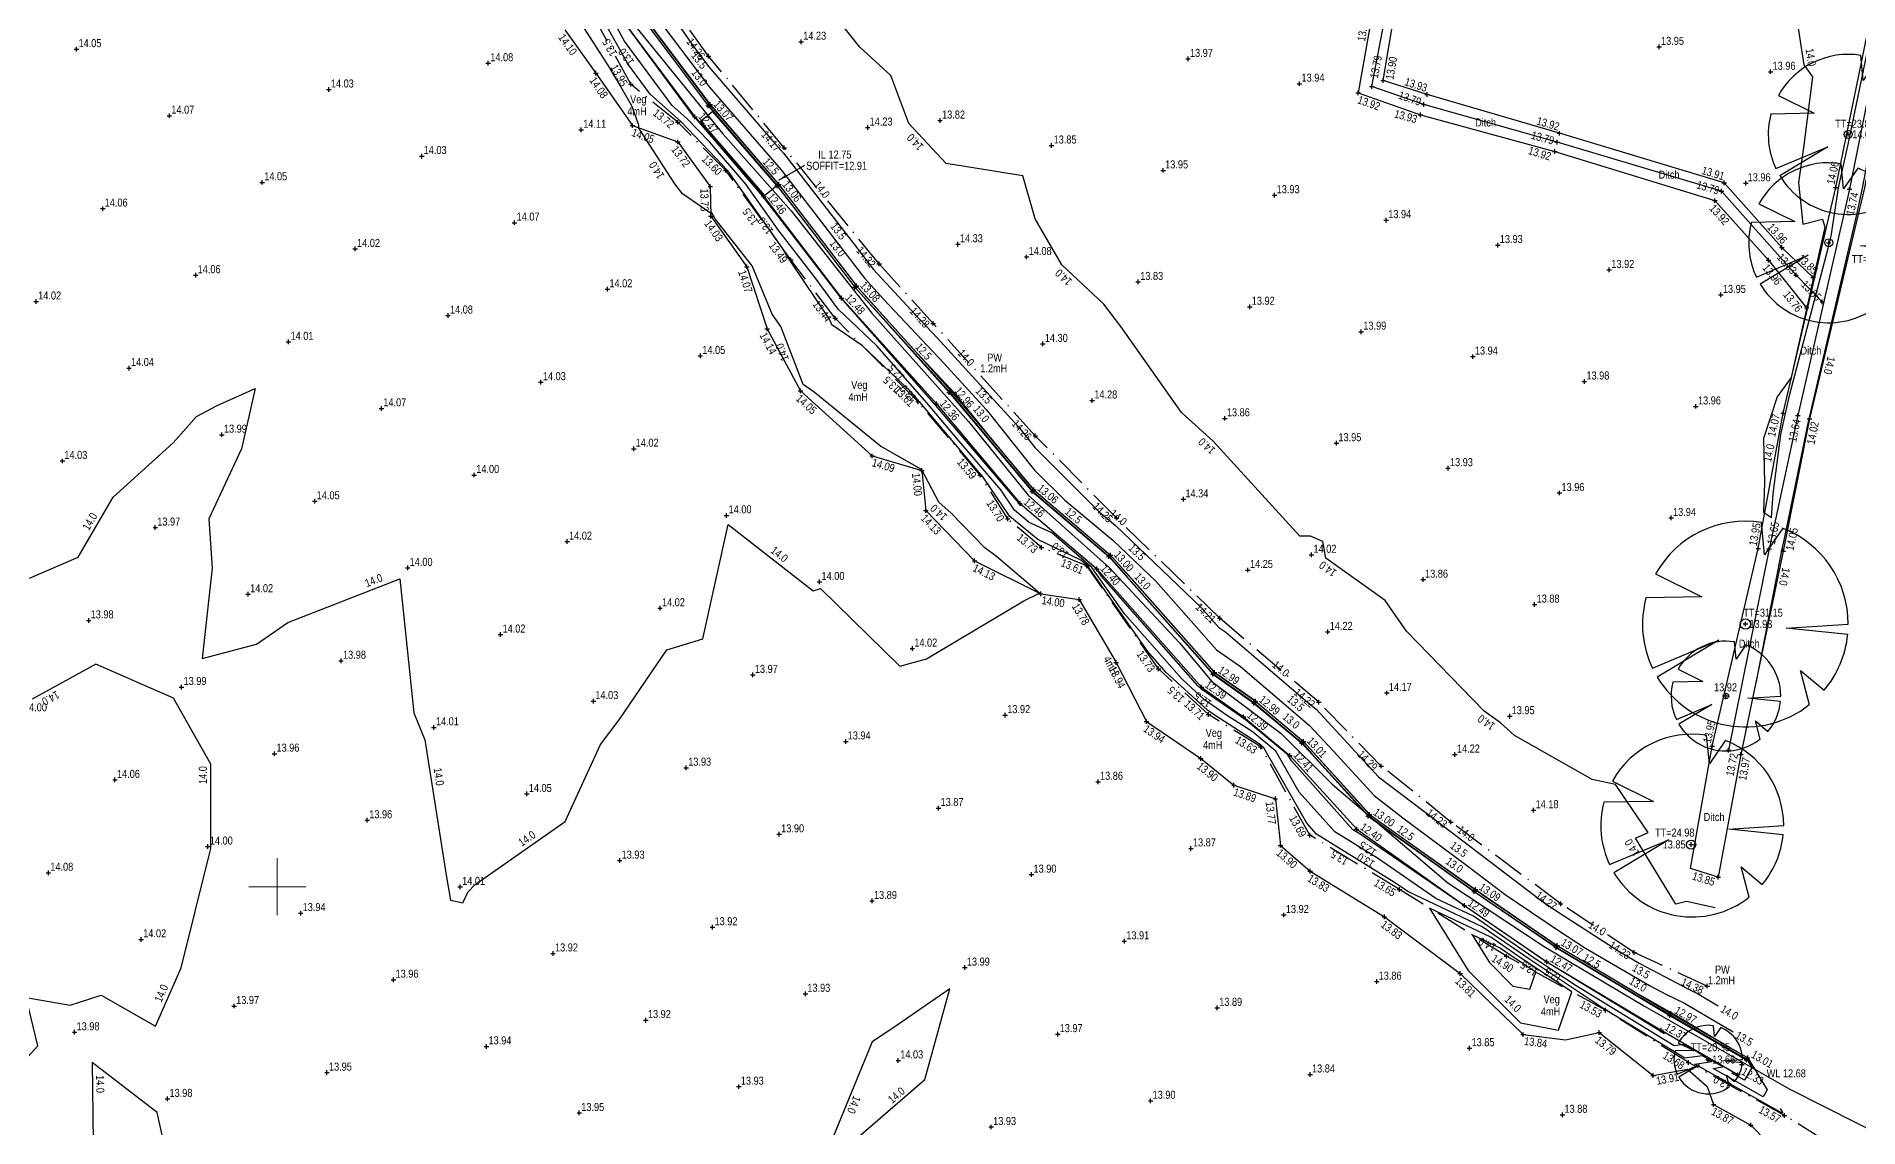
# Model space of a CAD drawing. Extents: x 452260 to 454003, y 451265 to 453203.
# Drawn here: x 453178.9 to 453338.4, y 452378.9 to 452474.4 of the extents above; entities that cross this region are included whole.
import ezdxf
from ezdxf.enums import TextEntityAlignment as Align

# ---------------------------------------------------------------- set-up
doc = ezdxf.new("R2010")
doc.units = 0
doc.header["$LTSCALE"] = 0.7
doc.header["$MEASUREMENT"] = 0
doc.header["$PDMODE"] = 2
doc.header["$PDSIZE"] = 0.2
doc.linetypes.add('Dash-Dot', pattern=[6, 4, -1, 0, -1])
doc.linetypes.add('DASHED', pattern=[5442.857143, 3628.571429, -1814.285714])
for name, color, linetype, lineweight in [('FFS_Tree Top Levels', 94, 'Continuous', 25), ('FPS_Bottom of Bank', 7, 'DASHED', 25), ('FPS_Contours-Minor', 184, 'Continuous', 25), ('FPS_Fence', 42, 'Dash-Dot', 25), ('FPS_Grid', 7, 'Continuous', 13), ('FPS_Invert Level', 7, 'Continuous', 25), ('FPS_Levels', 7, 'Continuous', 25), ('FPS_Spot Levels', 7, 'Continuous', 25), ('FPS_Text', 7, 'Continuous', 25), ('FPS_Top of Bank', 7, 'DASHED', 25), ('FPS_Tree Canopy', 3, 'Continuous', 25), ('FPS_Tree Trunk', 32, 'Continuous', 25), ('FPS_Trees', 77, 'Continuous', 25), ('FPS_Vegetation', 3, 'Continuous', 25), ('FPS_Water Levels', 7, 'Continuous', 25)]:
    doc.layers.add(name, color=color, linetype=linetype, lineweight=lineweight)
doc.styles.add('Default', font='ARIALN.TTF')
doc.styles.get("Standard").update_dxf_attribs({"font": 'ARIALN.TTF'})
doc.dimstyles.get("Standard").update_dxf_attribs({"dimtxt": 0.18, "dimasz": 0.18, "dimexe": 0.18, "dimexo": 0.0625, "dimgap": 0.09, "dimtad": 0, "dimtih": 1, "dimtoh": 1, "dimdec": 4, "dimzin": 0, "dimdsep": 46, "dimtxsty": 'Standard', "dimcen": 0.09, "dimadec": 0, "dimazin": 0, "dimtfac": 1, "dimtdec": 4, "dimtofl": 0, "dimtmove": 0, "dimatfit": 3, "dimfxl": 1, "dimtolj": 1, "dimtzin": 0, "dimarcsym": 0})

# ---------------------------------------------------------------- blocks, each defined once
blk = doc.blocks.new('Tree1R')
at = {"layer": 'FPS_Trees', "color": 77, "linetype": 'Continuous', "lineweight": 25}
for points in [[(0.363, 0.931, 0), (0.187, 0.673, 0), (0.157, 0.987, 0)], [(-0.873, 0.486, 0), (-0.424, 0.264, 0), (-0.967, 0.254, 0)], [(-0.904, -0.429, 0), (-0.257, -0.156, 0), (-0.857, -0.517, 0)], [(0.995, -0.101, 0), (0.398, -0.041, 0), (1, -0.001, 0)], [(0.622, -0.785, 0), (0.536, -0.452, 0), (0.765, -0.645, 0)]]:
    blk.add_polyline3d(points, dxfattribs=at)
at = {"layer": 'FPS_Trees', "color": 42, "linetype": 'Continuous', "lineweight": 25}
blk.add_circle((0, -0.001), 0.05, dxfattribs=at)
at = {"layer": 'FPS_Trees', "color": 77, "linetype": 'Continuous', "lineweight": 25}
for start, end in [(80.968, 150.872), (0, 68.758), (165.198, 205.304), (319.896, 354.273), (211.031, 308.435)]:
    blk.add_arc((0, -0.001), 1, start, end, dxfattribs=at)

msp = doc.modelspace()

# ---------------------------------------------------------------- linework, layer by layer
at = {"layer": 'FPS_Bottom of Bank'}
for points in [[(453335.19, 452451.17, 13.65), (453332.89, 452453.52, 13.83), (453326.37, 452460.86, 13.79), (453312, 452465.15, 13.79), (453300.33, 452468.43, 13.79), (453295.77, 452470.01, 13.79), (453296.94, 452476.1, 13.8), (453288.38, 452485.89, 13.8), (453281.02, 452494.47, 13.79), (453276.58, 452499.91, 13.77), (453277.49, 452504.35, 13.77), (453276.85, 452505.6, 13.81), (453263.61, 452511.69, 13.79), (453251.17, 452517.92, 13.84), (453239.44, 452523.74, 13.79), (453224.39, 452530.91, 13.71), (453212.82, 452537.5, 13.81)], [(453187.77, 452530.79, 13.16), (453192.55, 452528.79, 13.16), (453198.64, 452522.39, 13.11), (453205.42, 452516.16, 13.16), (453207.83, 452513.09, 13.17), (453213.33, 452504.09, 13.13), (453219.69, 452495.37, 13.04), (453225.79, 452485.99, 13.05), (453231.5, 452476.92, 13.1), (453237.87, 452468.44, 13.07), (453243.89, 452461.45, 13.06), (453250.69, 452452.58, 13.08), (453258.95, 452443.38, 12.96), (453266.2, 452434.73, 13.06), (453272.91, 452429.02, 13), (453282, 452418.74, 12.99), (453285.58, 452416.23, 12.99), (453289.79, 452412.71, 13.01), (453295.58, 452406.31, 13), (453304.84, 452399.76, 13.09), (453312, 452394.86, 13.07), (453321.95, 452388.91, 12.97), (453328.66, 452385.03, 13.01)], [(453341.46, 452480.46, 13.77), (453337.57, 452461.02, 13.74), (453333.05, 452441.22, 13.64), (453330.53, 452429.55, 13.65), (453326.99, 452411.94, 13.72)], [(453295.73, 452476.05, 13.91), (453294.58, 452469.45, 13.92), (453300.04, 452467.53, 13.93), (453311.79, 452464.33, 13.92), (453325.78, 452460.03, 13.92), (453330.48, 452454.81, 13.96), (453333.82, 452450.65, 13.87)], [(453334.4, 452453.29, 13.85), (453331.64, 452455.92, 13.96), (453326.61, 452461.58, 13.91), (453312.18, 452465.92, 13.92), (453300.61, 452469.31, 13.93), (453296.77, 452470.55, 13.9), (453297.73, 452476.26, 13.92)]]:
    msp.add_polyline3d(points, dxfattribs=at)
for p in [(453295.77, 452470.01, 13.79), (453296.77, 452470.55, 13.9), (453237.87, 452468.44, 13.07), (453294.58, 452469.45, 13.92), (453300.33, 452468.43, 13.79), (453300.61, 452469.31, 13.93), (453300.04, 452467.53, 13.93), (453312, 452465.15, 13.79), (453312.18, 452465.92, 13.92), (453311.79, 452464.33, 13.92), (453243.89, 452461.45, 13.06), (453326.37, 452460.86, 13.79), (453326.61, 452461.58, 13.91), (453337.57, 452461.02, 13.74), (453325.78, 452460.03, 13.92), (453331.64, 452455.92, 13.96), (453330.48, 452454.81, 13.96), (453250.69, 452452.58, 13.08), (453332.89, 452453.52, 13.83), (453334.4, 452453.29, 13.85), (453335.19, 452451.17, 13.65), (453333.82, 452450.65, 13.87), (453258.95, 452443.38, 12.96), (453333.05, 452441.22, 13.64), (453266.2, 452434.73, 13.06), (453272.91, 452429.02, 13), (453330.53, 452429.55, 13.65), (453282, 452418.74, 12.99), (453285.58, 452416.23, 12.99), (453289.79, 452412.71, 13.01), (453326.99, 452411.94, 13.72), (453295.58, 452406.31, 13), (453304.84, 452399.76, 13.09), (453312, 452394.86, 13.07), (453321.95, 452388.91, 12.97), (453328.14, 452384.44, 12.33), (453328.66, 452385.03, 13.01)]:
    msp.add_point(p, dxfattribs=at)
at = {"layer": 'FPS_Contours-Minor', "flags": 128}
for points, elevation in [([(453230.57, 452482.1), (453236.33, 452473.63), (453237.76, 452471.74), (453243.37, 452465.23), (453244.29, 452464.17), (453250.45, 452456.25), (453252.16, 452454.01), (453255.83, 452450.06), (453257.73, 452448.03), (453264.85, 452440.23), (453266.3, 452438.42), (453271.94, 452432.78), (453273.32, 452431.64), (453280.83, 452424.43), (453282.38, 452422.69), (453282.99, 452422.26), (453290.15, 452416.16), (453290.89, 452415.53), (453295.04, 452411.05), (453296.37, 452409.61), (453301.4, 452405.78), (453303.13, 452404.49), (453310.59, 452398.8), (453312.23, 452397.68), (453317.39, 452394.37), (453319.17, 452393.32), (453323.59, 452390.99), (453324.27, 452390.66), (453326.09, 452389.58)], 14), ([(453342.17, 452480.26), (453339.37, 452464.77), (453338.67, 452461.12), (453338.21, 452458.93), (453334.15, 452441.55), (453334.02, 452440.97), (453331.92, 452430.72), (453331.63, 452429.39), (453329.4, 452417.97)], 14), ([(453332.45, 452479.29), (453333.56, 452471.92), (453334.32, 452470.85), (453333.58, 452464.88), (453333.11, 452461.62), (453333.49, 452457.98), (453335.21, 452458.41), (453335.4, 452457.71), (453332.46, 452444.55), (453331.23, 452442.85), (453330.04, 452439.23), (453330.12, 452435.35), (453330.05, 452432.76), (453330.74, 452432.31), (453330.9, 452434.37), (453331.57, 452439.56), (453331.97, 452441.4), (453332.31, 452442.97), (453335.7, 452455.88), (453335.97, 452456.91), (453336.6, 452461.16), (453337.48, 452465.1), (453338.15, 452468.32), (453340.73, 452480.72)], 14), ([(453331.5, 452380.6), (453331.71, 452380.26), (453331.67, 452380.19), (453324.05, 452384.48), (453325.52, 452384.72), (453324.7, 452385.2), (453323.15, 452385.01), (453316.37, 452389.14), (453316.06, 452389.33), (453309.59, 452393.63), (453305.42, 452396.5), (453298.92, 452399.58), (453297.76, 452400.38), (453290.93, 452404.6), (453290.08, 452405.55), (453286.33, 452412.16), (453285.91, 452412.51), (453281.97, 452415.03), (453281.38, 452415.45), (453277.76, 452418.78), (453276.17, 452420.58), (453270.93, 452428.04), (453270.3, 452428.58), (453266.54, 452430.37), (453264.09, 452432.4), (453261.77, 452435.83), (453261.24, 452436.45), (453256.22, 452442.41), (453255.41, 452443.33), (453251.21, 452447.32), (453248.53, 452449.15), (453248.33, 452449.66), (453244.91, 452454.72), (453244.86, 452454.84), (453244.76, 452454.95), (453244.22, 452455.86), (453239.53, 452462.48), (453239, 452463.09), (453235.31, 452466.96), (453232.63, 452469.35), (453230.68, 452471.99), (453226.78, 452479.03)], 13.5), ([(453178.32, 452427.01), (453182.59, 452428.83), (453185.64, 452434.07), (453190.88, 452438.85), (453192.93, 452441.15), (453194.73, 452442.11), (453198.06, 452443.6), (453196.88, 452438.32), (453194.01, 452432.2), (453194.29, 452427.87), (453193.42, 452419.98), (453198.17, 452421.21), (453200.91, 452423.12), (453210.72, 452426.95), (453211.95, 452415.2), (453212.92, 452412.85), (453214.82, 452400.83), (453215.16, 452398.82), (453216.23, 452398.58), (453216.66, 452399.51), (453217.31, 452400.2), (453225.2, 452405.7), (453228.28, 452412.45), (453229.93, 452414.61), (453234.09, 452420.72), (453237.24, 452421.68), (453239.44, 452431.7), (453246.89, 452425.89), (453247.54, 452426.08), (453254.46, 452419.29), (453256.81, 452419.95), (453265.32, 452425), (453266.7, 452425.68), (453262.93, 452428.9), (453261.91, 452429.64), (453258.97, 452432.68), (453257.9, 452433.66), (453256.44, 452436.42), (453256.38, 452436.5), (453252.79, 452438.56), (453246.98, 452443.28), (453246.03, 452443.93), (453244.05, 452449.01), (453243.31, 452450.11), (453241.56, 452454.32), (453238.33, 452458.45), (453238.02, 452458.95), (453237.92, 452458.93), (453235.45, 452460.61), (453234.79, 452461.49), (453231.65, 452466.38), (453231.63, 452466.63), (453231.01, 452468.31), (453229.71, 452470.6), (453228.97, 452471.83), (453225.31, 452477.53)], 14), ([(453232.5, 452475.53), (453237.85, 452468.42), (453238.52, 452467.64), (453243.88, 452461.44), (453249.83, 452453.67), (453250.67, 452452.56), (453251.56, 452451.59), (453255.95, 452446.72), (453258.9, 452443.57), (453259.2, 452443.25), (453262.11, 452439.62), (453265.6, 452435.42), (453266.19, 452434.72), (453266.77, 452434.23), (453272.91, 452429.02), (453275.26, 452426.37), (453282, 452418.77), (453285.56, 452416.28), (453285.62, 452416.22), (453287.23, 452414.85), (453289.79, 452412.71), (453294.45, 452407.57), (453295.59, 452406.32), (453295.6, 452406.31), (453295.94, 452406.06), (453304.83, 452399.73), (453311.11, 452395.44), (453311.99, 452394.84), (453313, 452394.24), (453319.03, 452390.66), (453321.8, 452389.07), (453322.02, 452388.96), (453327.3, 452385.82), (453328.66, 452385.03), (453330.36, 452382.22), (453330.02, 452381.63), (453325.65, 452384.09), (453326.5, 452384.23), (453323.1, 452386.19), (453322.24, 452386.09), (453318.46, 452388.39), (453313.64, 452391.32), (453310.32, 452393.53), (453304.66, 452397.41), (453301.36, 452398.98), (453296.26, 452402.49), (453292.53, 452404.79), (453289.41, 452408.28), (453287.38, 452411.85), (453285.29, 452413.58), (453283.13, 452414.96), (453281.14, 452416.36), (453279.16, 452418.19), (453274.14, 452423.87), (453271.28, 452427.94), (453267.76, 452430.95), (453265.8, 452431.88), (453264.52, 452432.94), (453263.32, 452434.73), (453259.68, 452438.99), (453256.85, 452442.35), (453252.47, 452447.32), (453249.07, 452450.54), (453247.09, 452453.24), (453243.82, 452457.48), (453241, 452461.47), (453237.81, 452465.16), (453235.9, 452467.16), (453234.52, 452468.39), (453230.39, 452473.98), (453228.45, 452477.49)], 13), ([(453325.82, 452398.15), (453323.32, 452398.7), (453322.37, 452398.48), (453318.85, 452404.26), (453319.95, 452404.73), (453317.08, 452408.95), (453315.05, 452409.37), (453308.27, 452413.23), (453307.02, 452414.35), (453305.59, 452415.35), (453298.81, 452422.36), (453296.94, 452425.05), (453291.76, 452428.76), (453291.48, 452430.21), (453290.41, 452430.66), (453289.46, 452430.68), (453281.89, 452438.98), (453279.11, 452441.49), (453273.82, 452449.02), (453272.33, 452450.97), (453268.64, 452454.41), (453266.32, 452458.45), (453265.24, 452462.21), (453258.54, 452463.28), (453255.25, 452466.77), (453253.69, 452470.97), (453250.96, 452473.47), (453248.38, 452476.73)], 14), ([(453231.81, 452476.18), (453237.39, 452468.75), (453237.72, 452468.32), (453243.38, 452461.76), (453243.75, 452461.34), (453244.16, 452460.8), (453250.55, 452452.46), (453257.18, 452445.11), (453258.84, 452443.28), (453260.32, 452441.5), (453266.07, 452434.6), (453271.79, 452429.75), (453272.79, 452428.9), (453274.29, 452427.21), (453281.89, 452418.62), (453284.84, 452416.55), (453285.48, 452416.1), (453289.05, 452413.11), (453289.67, 452412.59), (453290.53, 452411.64), (453295.47, 452406.19), (453304.46, 452399.79), (453304.73, 452399.6), (453304.91, 452399.47), (453311.9, 452394.7), (453320.03, 452389.87), (453321.87, 452388.78), (453326.81, 452385.94), (453328.59, 452384.9), (453329.02, 452384.19), (453328.37, 452383.07), (453327.26, 452383.69), (453327.48, 452383.73), (453321.5, 452387.19), (453321.33, 452387.17), (453320.55, 452387.64), (453311.22, 452393.32), (453311.04, 452393.43), (453303.89, 452398.33), (453303.8, 452398.38), (453294.76, 452404.6), (453294.12, 452404.99), (453288.73, 452411.01), (453288.43, 452411.53), (453284.68, 452414.64), (453284.3, 452414.89), (453280.91, 452417.27), (453280.56, 452417.59), (453272.11, 452427.17), (453271.64, 452427.83), (453265.21, 452433.33), (453265.06, 452433.4), (453264.96, 452433.48), (453264.86, 452433.63), (453258.11, 452441.53), (453257.48, 452442.28), (453249.52, 452451.31), (453249.37, 452451.45), (453249.28, 452451.57), (453242.66, 452460.18), (453242.46, 452460.46), (453236.62, 452467.23), (453236.5, 452467.36), (453236.42, 452467.43), (453230.58, 452475.32)], 12.5), ([(453233.64, 452475.47), (453237.82, 452469.97), (453240.42, 452466.95), (453244.08, 452462.72), (453246.95, 452459.03), (453251.37, 452453.24), (453253.05, 452451.42), (453258.31, 452445.8), (453262.02, 452441.74), (453266.25, 452436.46), (453268.9, 452433.82), (453273.12, 452430.33), (453276.86, 452426.73), (453282.19, 452420.73), (453284.27, 452419.27), (453287.89, 452416.19), (453290.33, 452414.1), (453292.38, 452411.89), (453295.98, 452407.97), (453298.5, 452406.04), (453304.06, 452401.9), (453307.45, 452399.32), (453312.11, 452396.16), (453314.48, 452394.63), (453320.08, 452391.36), (453321.57, 452390.57), (453323.14, 452389.81), (453327.39, 452387.29)], 13.5), ([(453176.99, 452383.81), (453179.06, 452386.09), (453178.04, 452390.3), (453181.87, 452389.64), (453184.59, 452390.5), (453189.34, 452387.81), (453191.58, 452392.89), (453194.05, 452402.76), (453194.18, 452403.33), (453194.19, 452403.9), (453194.19, 452410.73), (453190.93, 452416.5), (453184.13, 452419.48), (453178.55, 452416.4)], 14)]:
    msp.add_lwpolyline(points, dxfattribs=dict(at, elevation=elevation))
for points, elevation in [([(453243.71, 452461.36), (453238.12, 452467.82), (453237.04, 452466.95), (453242.64, 452460.49)], 12.5), ([(453313.28, 452390.79), (453308.87, 452393.73), (453306.18, 452395.58), (453300.83, 452398.12), (453304.21, 452392.67), (453308.79, 452388.09), (453312.11, 452387.46)], 14), ([(453310.12, 452392.52), (453308.15, 452393.83), (453306.95, 452394.66), (453304.55, 452395.79), (453306.06, 452393.36), (453308.11, 452391.31), (453309.6, 452391.03)], 14.5), ([(453244.34, 452370.87), (453248.74, 452375.26), (453249.19, 452376.19), (453249.34, 452376.81), (453256.67, 452383.13), (453258.84, 452391.08), (453253.87, 452387.62), (453252.06, 452386.44), (453248.37, 452377.48), (453248.02, 452377.03)], 14), ([(453189.5, 452380.25), (453183.79, 452384.63), (453183.89, 452377.66), (453182.01, 452376.32), (453186.78, 452374.16), (453190.26, 452372.46), (453191.65, 452371.82), (453192.29, 452373.16), (453190.44, 452375.89)], 14)]:
    msp.add_lwpolyline(points, close=True, dxfattribs=dict(at, elevation=elevation))
at = {"layer": 'FPS_Fence'}
for points in [[(453325.12, 452391.31, 14.38), (453318.74, 452394.24, 14.23), (453312.3, 452398.51, 14.27), (453302.7, 452405.66, 14.23), (453296.6, 452410.56, 14.29), (453291.13, 452416.14, 14.22), (453282.46, 452423.49, 14.21), (453273.43, 452432.28, 14.25), (453266.33, 452439.44, 14.26), (453257.4, 452449.29, 14.28), (453252.66, 452454.5, 14.32), (453244.36, 452464.66, 14.17), (453237.74, 452472.67, 14.26), (453230.43, 452482.87, 14.13), (453223.98, 452493.65, 14.24), (453217.63, 452502.21, 14.07), (453210.92, 452512.29, 13.91), (453207.36, 452517.59, 13.9), (453200.05, 452524.43, 13.96), (453192.34, 452530.86, 13.95), (453188.57, 452532.78, 13.78)], [(453339.1, 452375.48, 13.53), (453331.89, 452379.99, 13.57), (453323.47, 452384.63, 13.68), (453316.23, 452389.19, 13.53), (453307.56, 452393.91, 14.9), (453298.2, 452399.76, 13.65), (453290.34, 452404.52, 13.69), (453286.07, 452412.24, 13.63), (453281.48, 452415.06, 13.71), (453277.11, 452419.06, 13.73), (453270.85, 452428.07, 13.61), (453266.87, 452429.68, 13.73), (453263.91, 452432.18, 13.7), (453261.51, 452436.02, 13.59), (453256.08, 452442.43, 13.61), (453248.81, 452449.74, 13.44), (453244.95, 452454.85, 13.49), (453239.24, 452462.68, 13.6), (453235.05, 452466.88, 13.72), (453230.93, 452470.21, 13.95), (453225.47, 452480.25, 13.89)]]:
    msp.add_polyline3d(points, dxfattribs=at)
for p in [(453237.74, 452472.67, 14.26), (453230.93, 452470.21, 13.95), (453235.05, 452466.88, 13.72), (453244.36, 452464.66, 14.17), (453239.24, 452462.68, 13.6), (453244.95, 452454.85, 13.49), (453252.66, 452454.5, 14.32), (453248.81, 452449.74, 13.44), (453257.4, 452449.29, 14.28), (453256.08, 452442.43, 13.61), (453266.33, 452439.44, 14.26), (453261.51, 452436.02, 13.59), (453263.91, 452432.18, 13.7), (453273.43, 452432.28, 14.25), (453266.87, 452429.68, 13.73), (453270.85, 452428.07, 13.61), (453282.46, 452423.49, 14.21), (453277.11, 452419.06, 13.73), (453291.13, 452416.14, 14.22), (453281.48, 452415.06, 13.71), (453286.07, 452412.24, 13.63), (453296.6, 452410.56, 14.29), (453290.34, 452404.52, 13.69), (453302.7, 452405.66, 14.23), (453298.2, 452399.76, 13.65), (453312.3, 452398.51, 14.27), (453307.56, 452393.91, 14.9), (453318.74, 452394.24, 14.23), (453325.12, 452391.31, 14.38), (453316.23, 452389.19, 13.53), (453323.47, 452384.63, 13.68), (453331.89, 452379.99, 13.57)]:
    msp.add_point(p, dxfattribs=at)
at = {"layer": 'FPS_Grid'}
for p, q in [((453200, 452397.5), (453200, 452402.5)), ((453197.5, 452400), (453202.5, 452400))]:
    msp.add_line(p, q, dxfattribs=at)
at = {"layer": 'FPS_Spot Levels'}
for p in [(453182.43, 452473.29, 14.05), (453245.84, 452473.93, 14.23), (453320.91, 452473.49, 13.95), (453218.46, 452472.06, 14.08), (453279.69, 452472.44, 13.97), (453289.45, 452470.26, 13.94), (453330.67, 452471.31, 13.96), (453204.51, 452469.76, 14.03), (453190.56, 452467.46, 14.07), (453257.99, 452467.04, 13.82), (453226.59, 452466.23, 14.11), (453251.66, 452466.43, 14.23), (453212.64, 452463.93, 14.03), (453267.75, 452464.86, 13.85), (453277.51, 452462.68, 13.95), (453198.68, 452461.63, 14.05), (453287.27, 452460.5, 13.93), (453328.49, 452461.55, 13.96), (453184.73, 452459.33, 14.06), (453220.76, 452458.1, 14.07), (453297.03, 452458.32, 13.94), (453206.81, 452455.81, 14.02), (453259.56, 452456.21, 14.33), (453306.79, 452456.14, 13.93), (453265.57, 452455.1, 14.08), (453265.57, 452455.1, 14.08), (453316.55, 452453.97, 13.92), (453192.86, 452453.51, 14.06), (453228.89, 452452.28, 14.02), (453275.33, 452452.92, 13.83), (453178.9, 452451.21, 14.02), (453285.09, 452450.74, 13.92), (453326.31, 452451.79, 13.95), (453214.94, 452449.98, 14.08), (453200.98, 452447.68, 14.01), (453266.99, 452447.49, 14.3), (453294.85, 452448.56, 13.99), (453237.02, 452446.45, 14.05), (453304.61, 452446.38, 13.94), (453187.03, 452445.38, 14.04), (453223.06, 452444.15, 14.03), (453314.37, 452444.21, 13.98), (453209.11, 452441.85, 14.07), (453271.31, 452442.55, 14.28), (453324.13, 452442.03, 13.96), (453195.15, 452439.55, 13.99), (453282.92, 452440.98, 13.86), (453231.19, 452438.32, 14.02), (453292.68, 452438.8, 13.95), (453181.2, 452437.25, 14.03), (453302.44, 452436.63, 13.93), (453217.23, 452436.02, 14), (453203.28, 452433.73, 14.05), (453279.29, 452433.9, 14.34), (453312.2, 452434.45, 13.96), (453239.31, 452432.49, 14), (453321.96, 452432.27, 13.94), (453189.33, 452431.43, 13.97), (453225.36, 452430.2, 14.02), (453290.5, 452429.04, 14.02), (453211.41, 452427.9, 14), (453284.93, 452427.71, 14.25), (453300.26, 452426.87, 13.86), (453197.45, 452425.6, 14.02), (453247.44, 452426.67, 14), (453233.49, 452424.37, 14.02), (453310.02, 452424.69, 13.88), (453183.5, 452423.3, 13.98), (453219.53, 452422.07, 14.02), (453291.91, 452422.3, 14.22), (453255.57, 452420.84, 14.02), (453205.58, 452419.77, 13.98), (453191.62, 452417.47, 13.99), (453241.61, 452418.54, 13.97), (453227.66, 452416.24, 14.03), (453297.08, 452416.95, 14.17), (453263.69, 452415.01, 13.92), (453307.84, 452414.93, 13.95), (453213.7, 452413.94, 14.01), (453249.74, 452412.71, 13.94), (453199.75, 452411.64, 13.96), (453303.04, 452411.56, 14.22), (453185.8, 452409.35, 14.06), (453235.78, 452410.41, 13.93), (453221.83, 452408.12, 14.05), (453271.82, 452409.18, 13.86), (453257.86, 452406.88, 13.87), (453309.93, 452406.69, 14.18), (453207.88, 452405.82, 13.96), (453243.91, 452404.59, 13.9), (453193.92, 452403.52, 14), (453279.95, 452403.35, 13.87), (453229.96, 452402.29, 13.93), (453179.97, 452401.22, 14.08), (453216, 452399.99, 14.01), (453265.99, 452401.06, 13.9), (453252.04, 452398.76, 13.89), (453202.05, 452397.69, 13.94), (453238.08, 452396.46, 13.92), (453288.07, 452397.53, 13.92), (453188.09, 452395.39, 14.02), (453274.12, 452395.23, 13.91), (453224.13, 452394.16, 13.92), (453210.17, 452391.86, 13.96), (453260.16, 452392.93, 13.99), (453296.2, 452391.7, 13.86), (453246.21, 452390.63, 13.93), (453196.22, 452389.56, 13.97), (453282.24, 452389.4, 13.89), (453182.27, 452387.27, 13.98), (453232.25, 452388.33, 13.92), (453268.29, 452387.1, 13.97), (453218.3, 452386.03, 13.94), (453304.32, 452385.87, 13.85), (453204.35, 452383.74, 13.95), (453254.34, 452384.8, 14.03), (453240.38, 452382.51, 13.93), (453290.37, 452383.57, 13.84), (453190.39, 452381.44, 13.98), (453276.42, 452381.27, 13.9), (453226.43, 452380.21, 13.95), (453262.46, 452378.98, 13.93), (453312.45, 452380.04, 13.88)]:
    msp.add_point(p, dxfattribs=at)
at = {"layer": 'FPS_Top of Bank'}
for points in [[(453342.49, 452480.17, 14.1), (453338.89, 452461.14, 14.05), (453334.07, 452440.95, 14.02), (453331.77, 452429.37, 14.05), (453328.06, 452411.57, 13.97), (453326.09, 452400.84, 13.85), (453323.66, 452401.6, 13.72), (453325.55, 452412.31, 13.95), (453329.59, 452429.58, 13.95), (453331.77, 452441.43, 14.07), (453336.38, 452461.19, 14.06), (453340.42, 452480.83, 14.1), (453343.79, 452496.07, 14.23), (453347.76, 452514.25, 14.23), (453352.05, 452533.13, 14.13), (453354.73, 452550.57, 14.15)], [(453187.69, 452530.6, 12.56), (453192.44, 452528.62, 12.56), (453198.5, 452522.24, 12.51), (453205.28, 452516.03, 12.56), (453207.67, 452512.98, 12.57), (453213.17, 452503.98, 12.53), (453219.53, 452495.26, 12.44), (453225.62, 452485.88, 12.45), (453231.34, 452476.81, 12.5), (453237.71, 452468.31, 12.47), (453243.74, 452461.33, 12.46), (453250.54, 452452.45, 12.48), (453258.8, 452443.25, 12.36), (453266.06, 452434.59, 12.46), (453272.77, 452428.88, 12.4), (453281.87, 452418.59, 12.39), (453285.46, 452416.07, 12.39), (453289.65, 452412.57, 12.41), (453295.45, 452406.16, 12.4), (453304.73, 452399.59, 12.49), (453311.89, 452394.69, 12.47), (453321.85, 452388.74, 12.37), (453328.56, 452384.86, 12.33)], [(453187.11, 452529.22, 12.56), (453191.57, 452527.35, 12.56), (453197.45, 452521.17, 12.51), (453204.17, 452515, 12.56), (453206.43, 452512.12, 12.57), (453211.92, 452503.14, 12.53), (453218.29, 452494.41, 12.44), (453224.36, 452485.08, 12.45), (453230.1, 452475.96, 12.5), (453236.54, 452467.37, 12.47), (453242.57, 452460.38, 12.46), (453249.38, 452451.49, 12.48), (453257.67, 452442.26, 12.36), (453264.99, 452433.53, 12.46), (453271.71, 452427.81, 12.4), (453280.86, 452417.47, 12.39), (453284.55, 452414.87, 12.39), (453288.61, 452411.48, 12.41), (453294.45, 452405.03, 12.4), (453303.87, 452398.36, 12.49), (453311.08, 452393.43, 12.47), (453321.09, 452387.45, 12.37), (453327.81, 452383.56, 12.33)]]:
    msp.add_polyline3d(points, dxfattribs=at)
for p in [(453237.71, 452468.31, 12.47), (453236.54, 452467.37, 12.47), (453242.57, 452460.38, 12.46), (453243.74, 452461.33, 12.46), (453336.38, 452461.19, 14.06), (453250.54, 452452.45, 12.48), (453249.38, 452451.49, 12.48), (453258.8, 452443.25, 12.36), (453257.67, 452442.26, 12.36), (453331.77, 452441.43, 14.07), (453334.07, 452440.95, 14.02), (453264.99, 452433.53, 12.46), (453266.06, 452434.59, 12.46), (453272.77, 452428.88, 12.4), (453329.59, 452429.58, 13.95), (453331.77, 452429.37, 14.05), (453271.71, 452427.81, 12.4), (453280.86, 452417.47, 12.39), (453281.87, 452418.59, 12.39), (453285.46, 452416.07, 12.39), (453284.55, 452414.87, 12.39), (453289.65, 452412.57, 12.41), (453288.61, 452411.48, 12.41), (453325.55, 452412.31, 13.95), (453328.06, 452411.57, 13.97), (453295.45, 452406.16, 12.4), (453294.45, 452405.03, 12.4), (453326.09, 452400.84, 13.85), (453303.87, 452398.36, 12.49), (453304.73, 452399.59, 12.49), (453311.08, 452393.43, 12.47), (453311.89, 452394.69, 12.47), (453321.85, 452388.74, 12.37), (453321.09, 452387.45, 12.37), (453328.56, 452384.86, 12.33), (453327.81, 452383.56, 12.33)]:
    msp.add_point(p, dxfattribs=at)
at = {"layer": 'FPS_Tree Trunk'}
for p in [(453337.46, 452465.83, 14.05), (453335.75, 452456.35, 14.04), (453328.46, 452422.99, 13.93), (453326.76, 452416.69, 13.92), (453323.71, 452403.69, 13.85), (453325.21, 452384.88, 13.66)]:
    msp.add_point(p, dxfattribs=at)
at = {"layer": 'FPS_Trees', "color": 77, "linetype": 'Continuous', "lineweight": 25}
for points in [[(453326.72, 452412.81, 13.85), (453325.31, 452410.74, 13.85), (453325.07, 452413.25, 13.85)], [(453316.83, 452409.25, 13.85), (453320.42, 452407.47, 13.85), (453316.08, 452407.39, 13.85)], [(453331.77, 452404.55, 13.85), (453327, 452405.03, 13.85), (453331.81, 452405.35, 13.85)], [(453316.58, 452401.93, 13.85), (453321.76, 452404.11, 13.85), (453316.96, 452401.22, 13.85)], [(453328.79, 452399.08, 13.85), (453328.1, 452401.74, 13.85), (453329.93, 452400.2, 13.85)]]:
    msp.add_polyline3d(points, dxfattribs=at)
at = {"layer": 'FPS_Trees', "color": 42, "linetype": 'Continuous', "lineweight": 25}
msp.add_circle((453323.71, 452403.68, 13.85), 0.4, dxfattribs=at)
at = {"layer": 'FPS_Trees', "color": 77, "linetype": 'Continuous', "lineweight": 25}
for start, end in [(80.968, 150.872), (0, 68.758), (165.198, 205.304), (319.896, 354.273), (211.031, 308.435)]:
    msp.add_arc((453323.81, 452405.35, 13.85), 8, start, end, dxfattribs=at)
at = {"layer": 'FPS_Vegetation'}
for p, q in [((453225.15, 452474.96, 14.1), (453227.88, 452471.18, 14.08)), ((453227.88, 452471.18, 14.08), (453231.08, 452466.59, 14.05)), ((453231.08, 452466.59, 14.05), (453235.04, 452465.16, 13.72)), ((453235.04, 452465.16, 13.72), (453237.89, 452461.28, 13.73)), ((453237.89, 452461.28, 13.73), (453237.93, 452458.67, 14.03)), ((453237.93, 452458.67, 14.03), (453241.09, 452454.25, 14.07)), ((453241.09, 452454.25, 14.07), (453242.86, 452448.82, 14.14)), ((453242.86, 452448.82, 14.14), (453245.78, 452443.39, 14.05)), ((453245.78, 452443.39, 14.05), (453252.05, 452437.69, 14.09)), ((453252.05, 452437.69, 14.09), (453256.39, 452436.43, 14)), ((453256.39, 452436.43, 14), (453256.75, 452432.91, 14.13)), ((453256.75, 452432.91, 14.13), (453261.02, 452428.52, 14.13)), ((453261.02, 452428.52, 14.13), (453266.8, 452425.63, 14)), ((453266.8, 452425.63, 14), (453270.16, 452425.13, 13.78)), ((453270.16, 452425.13, 13.78), (453273.41, 452419.62, 13.94)), ((453273.41, 452419.62, 13.94), (453276.06, 452414.46, 13.94)), ((453276.06, 452414.46, 13.94), (453280.81, 452411.21, 13.9)), ((453280.81, 452411.21, 13.9), (453283.71, 452408.88, 13.89)), ((453283.71, 452408.88, 13.89), (453287.33, 452407.69, 13.77)), ((453287.33, 452407.69, 13.77), (453287.79, 452403.62, 13.9)), ((453287.79, 452403.62, 13.9), (453290.38, 452401.37, 13.83)), ((453290.38, 452401.37, 13.83), (453296.87, 452397.36, 13.83)), ((453296.87, 452397.36, 13.83), (453303.5, 452392.41, 13.81)), ((453303.5, 452392.41, 13.81), (453309.01, 452387.06, 13.84)), ((453312.72, 452386.59, 13.88), (453315.66, 452387.24, 13.79)), ((453315.66, 452387.24, 13.79), (453320.4, 452383.49, 13.91)), ((453309.01, 452387.06, 13.84), (453312.72, 452386.59, 13.88)), ((453320.4, 452383.49, 13.91), (453323.39, 452384.04, 13.7)), ((453323.39, 452384.04, 13.7), (453325.12, 452382.53, 13.82)), ((453325.12, 452382.53, 13.82), (453325.68, 452380.96, 13.87)), ((453325.68, 452380.96, 13.87), (453328.93, 452379.15, 13.81)), ((453328.93, 452379.15, 13.81), (453331.9, 452376.1, 14.01))]:
    msp.add_line(p, q, dxfattribs=at)
at = {"layer": 'FPS_Vegetation', "elevation": 13.61, "flags": 128}
msp.add_lwpolyline([(453231.5, 452475.1), (453238.99, 452465.86), (453244.97, 452459.13), (453252.03, 452450.18), (453260.49, 452440.71), (453265.71, 452434.26), (453272.79, 452427.92), (453278.93, 452421.34), (453281.76, 452417.97), (453287.83, 452413.4), (453292.3, 452408.96), (453302.43, 452400.34), (453310.85, 452394.77), (453319.62, 452389.55), (453332.3, 452382.31), (453341.13, 452377.85), (453349.47, 452373.96)], dxfattribs=at)
at = {"layer": 'FPS_Vegetation'}
for p in [(453227.88, 452471.18, 14.08), (453231.08, 452466.59, 14.05), (453235.04, 452465.16, 13.72), (453237.89, 452461.28, 13.73), (453237.93, 452458.67, 14.03), (453241.09, 452454.25, 14.07), (453242.86, 452448.82, 14.14), (453245.78, 452443.39, 14.05), (453252.05, 452437.69, 14.09), (453256.39, 452436.43, 14), (453256.75, 452432.91, 14.13), (453261.02, 452428.52, 14.13), (453266.8, 452425.63, 14), (453270.16, 452425.13, 13.78), (453273.41, 452419.62, 13.94), (453276.06, 452414.46, 13.94), (453280.81, 452411.21, 13.9), (453283.71, 452408.88, 13.89), (453287.33, 452407.69, 13.77), (453287.79, 452403.62, 13.9), (453290.38, 452401.37, 13.83), (453296.87, 452397.36, 13.83), (453303.5, 452392.41, 13.81), (453309.01, 452387.06, 13.84), (453315.66, 452387.24, 13.79), (453320.4, 452383.49, 13.91), (453325.68, 452380.96, 13.87), (453328.93, 452379.15, 13.81)]:
    msp.add_point(p, dxfattribs=at)

# ---------------------------------------------------------------- block references
at = {"layer": 'FPS_Tree Canopy'}
for p, xscale, yscale, zscale in [((453337.46, 452465.83, 14.05), 7, 7, 7), ((453335.75, 452456.35, 14.04), 7, 7, 7), ((453328.46, 452422.99, 13.93), 9, 9, 9), ((453326.76, 452416.69, 13.92), 4.800000000000001, 4.800000000000001, 4.800000000000001), ((453325.21, 452384.88, 13.66), 3, 3, 3)]:
    msp.add_blockref('Tree1R', p, dxfattribs=dict(at, xscale=xscale, yscale=yscale, zscale=zscale))

# ---------------------------------------------------------------- texts
at = {"layer": 'FFS_Tree Top Levels', "style": 'Default'}
for s, p in [('TT=23.81', (453336.32, 452466.41)), ('TT=25.05', (453337.77, 452454.57)), ('TT=31.15', (453328.28, 452423.63)), ('TT=24.98', (453320.55, 452404.39)), ('TT=20.35', (453323.66, 452385.61))]:
    msp.add_text(s, height=0.7, dxfattribs=at).set_placement(p)
at = {"layer": 'FPS_Contours-Minor', "style": 'Default'}
for s, rotation, p in [('13.5', 118.9357, (453229.39, 452473.59, 13.5)), ('13.0', 126.4959, (453230.81, 452472.82, 13)), ('14.0', 278.601, (453333.83, 452472.52, 14)), ('13.5', 307.246, (453236.65, 452472.09, 13.5)), ('13.0', 306.9174, (453236.66, 452470.59, 13)), ('14.0', 133.3121, (453256.07, 452465.39, 14)), ('12.5', 310.8187, (453242.93, 452462.8, 12.5)), ('14.0', 122.7186, (453233.49, 452462.87, 14)), ('14.0', 307.8973, (453247.38, 452460.78, 14)), ('13.5', 125.3168, (453241.69, 452458.82, 13.5)), ('13.0', 125.3168, (453243, 452458.03, 13)), ('13.5', 307.311, (453248.82, 452457.15, 13.5)), ('13.0', 307.4419, (453248.75, 452455.66, 13)), ('14.0', 136.9639, (453269.04, 452453.57, 14)), ('14.0', 111.2697, (453244.5, 452446.89, 14)), ('12.5', 312.0892, (453256.3, 452446.6, 12.5)), ('14.0', 312.383, (453260.01, 452446.05, 14)), ('14.0', 256.8519, (453335.48, 452445.68, 14)), ('13.5', 136.4666, (453253.99, 452444.2, 13.5)), ('12.5', 131.4258, (453254.42, 452445.22, 12.5)), ('13.0', 131.4258, (453255.46, 452443.39, 13)), ('13.5', 312.383, (453261.57, 452442.75, 13.5)), ('13.0', 308.7109, (453261.33, 452441.15, 13)), ('14.0', 137.8424, (453281.56, 452438.81, 14)), ('14.0', 77.9663, (453330.86, 452437.88, 14)), ('14.0', 137.3263, (453258.11, 452432.99, 14)), ('14.0', 59.765, (453183.9, 452431.78, 14)), ('12.5', 319.7013, (453269.44, 452432.2, 12.5)), ('14.0', 320.3901, (453273.38, 452432.04, 14)), ('14.0', 322.0247, (453243.72, 452428.81, 14)), ('13.0', 139.4766, (453268.71, 452429.68, 13)), ('13.5', 316.1939, (453274.98, 452429.02, 13.5)), ('14.0', 21.295, (453208.56, 452426.48, 14)), ('13.0', 311.5005, (453275.45, 452426.5, 13)), ('14.0', 144.3571, (453292.12, 452428.08, 14)), ('14.0', 258.9468, (453331.55, 452427.19, 14)), ('14.0', 319.5581, (453287.59, 452418.8, 14)), ('13.5', 137.3539, (453278.87, 452417.07, 13.5)), ('14.0', 208.9156, (453180, 452416.8, 14)), ('12.5', 144.8763, (453281.18, 452416.65, 12.5)), ('13.5', 319.4276, (453288.89, 452415.79, 13.5)), ('13.0', 320.0409, (453288.49, 452414.25, 13)), ('14.0', 145.0583, (453305.99, 452414.65, 14)), ('14.0', 90.0501, (453193.84, 452409.77, 14)), ('14.0', 279.0079, (453213.79, 452409.57, 14)), ('14.0', 34.8748, (453222.04, 452403.93, 14)), ('12.5', 324.5456, (453298.53, 452404.43, 12.5)), ('14.0', 323.3373, (453303.82, 452404.37, 14)), ('13.5', 148.2951, (453293.13, 452402.83, 13.5)), ('12.5', 145.4749, (453295.6, 452403.59, 12.5)), ('13.5', 323.3373, (453303.18, 452402.99, 13.5)), ('14.0', 121.3786, (453318.85, 452403.59, 14)), ('13.0', 148.2951, (453295.43, 452402.59, 13)), ('13.0', 324.5453, (453302.8, 452401.61, 13)), ('14.0', 329.6566, (453315.32, 452396.06, 14)), ('14.0', 154.5894, (453306.02, 452395.27, 14)), ('13.5', 146.3212, (453309.73, 452393.13, 13.5)), ('12.5', 329.2985, (453314.85, 452393.2, 12.5)), ('12.5', 148.6884, (453311.8, 452392.55, 12.5)), ('13.0', 329.2986, (453318.89, 452391.15, 13)), ('13.5', 329.6566, (453319.16, 452392.3, 13.5)), ('14.0', 66.2504, (453190.17, 452390.54, 14)), ('14.0', 315.0594, (453307.87, 452389.51, 14)), ('14.0', 270.8574, (453184.16, 452382.73, 14)), ('14.0', 40.7553, (453254.4, 452381.49, 14)), ('13.0', 150.5755, (453326.6, 452383.15, 13)), ('14.0', 247.6479, (453250.14, 452381.06, 14))]:
    msp.add_text(s, height=0.7, rotation=rotation, dxfattribs=at).set_placement(p, align=Align.CENTER)
for s, p in [('14.0', (453326.39, 452389.4, 14)), ('13.5', (453327.69, 452387.11, 13.5))]:
    msp.add_text(s, height=0.7, rotation=329.2332, dxfattribs=at).set_placement(p, align=Align.MIDDLE_LEFT)
at = {"layer": 'FPS_Invert Level', "style": 'Default'}
msp.add_text('IL 12.75', height=0.7, dxfattribs=at).set_placement((453247.34, 452463.71, 12.75))
at = {"layer": 'FPS_Levels', "style": 'Default'}
for s, rotation, p in [('13.91', 80.1673, (453295.52, 452475.9, 13.91)), ('13.93', 342.1497, (453300.49, 452469.53, 13.93)), ('13.92', 343.678, (453312.06, 452466.14, 13.92)), ('13.91', 343.2446, (453326.5, 452461.8, 13.91)), ('13.96', 311.6612, (453331.66, 452456.17, 13.96)), ('13.85', 316.2143, (453334.39, 452453.53, 13.85))]:
    msp.add_text(s, height=0.7, rotation=rotation, dxfattribs=at).set_placement(p, align=Align.RIGHT)
for s, rotation, p in [('14.10', 305.8446, (453225.11, 452474.71, 14.1)), ('13.90', 80.4716, (453296.97, 452470.69, 13.9)), ('14.08', 304.8608, (453227.84, 452470.94, 14.08)), ('13.92', 340.5453, (453294.69, 452469.23, 13.92)), ('13.93', 344.7649, (453297.87, 452468, 13.93)), ('14.05', 340.1052, (453231.18, 452466.37, 14.05)), ('13.72', 306.3575, (453235, 452464.91, 13.72)), ('13.92', 342.9107, (453309.61, 452464.79, 13.92)), ('13.73', 270.8081, (453237.72, 452461.1, 13.73)), ('13.92', 312.0142, (453325.77, 452459.78, 13.92)), ('14.03', 305.6278, (453237.89, 452458.42, 14.03)), ('13.96', 308.7542, (453330.45, 452454.57, 13.96)), ('14.07', 288.0433, (453240.98, 452454.03, 14.07)), ('14.14', 298.2378, (453242.79, 452448.59, 14.14)), ('14.05', 317.7334, (453245.79, 452443.14, 14.05)), ('14.09', 343.7113, (453252.17, 452437.48, 14.09)), ('14.00', 275.9442, (453256.23, 452436.23, 14)), ('14.13', 314.2348, (453256.75, 452432.66, 14.13)), ('14.13', 333.4693, (453261.1, 452428.28, 14.13)), ('14.00', 351.4374, (453266.95, 452425.43, 14)), ('13.78', 300.5733, (453270.1, 452424.89, 13.78)), ('13.94', 297.2004, (453273.34, 452419.38, 13.94)), ('13.94', 325.5964, (453276.11, 452414.22, 13.94)), ('13.90', 321.1629, (453280.84, 452410.96, 13.9)), ('13.89', 341.7556, (453283.82, 452408.66, 13.89)), ('13.77', 276.4508, (453287.17, 452407.49, 13.77)), ('13.90', 318.9677, (453287.81, 452403.38, 13.9)), ('13.83', 328.2843, (453290.44, 452401.13, 13.83)), ('13.83', 323.2571, (453296.91, 452397.11, 13.83)), ('13.81', 315.8455, (453303.5, 452392.16, 13.81)), ('13.84', 352.7307, (453309.16, 452386.86, 13.84)), ('13.79', 321.6508, (453315.68, 452386.99, 13.79)), ('13.91', 10.5779, (453320.6, 452383.35, 13.91)), ('13.87', 330.789, (453325.75, 452380.73, 13.87))]:
    msp.add_text(s, height=0.7, rotation=rotation, dxfattribs=at).set_placement(p, align=Align.TOP_LEFT)
for s, rotation, p in [('14.26', 305.5951, (453237.49, 452472.71, 14.26)), ('13.95', 298.5533, (453230.7, 452470.28, 13.95)), ('13.79', 340.8734, (453300.17, 452468.97, 13.79)), ('13.72', 320.967, (453234.8, 452466.85, 13.72)), ('14.17', 309.6009, (453244.12, 452464.68, 14.17)), ('13.79', 344.3272, (453311.79, 452465.59, 13.79)), ('13.60', 314.9466, (453238.99, 452462.68, 13.6)), ('13.79', 343.3484, (453326.25, 452461.22, 27.59)), ('13.74', 77.1302, (453337.7, 452460.81, 13.74)), ('13.49', 306.1424, (453244.71, 452454.89, 13.49)), ('14.32', 309.257, (453252.42, 452454.53, 14.32)), ('13.83', 311.6415, (453333.03, 452453.99, 13.83)), ('13.65', 314.3407, (453335.18, 452451.67, 13.65)), ('13.44', 307.009, (453248.56, 452449.77, 13.44)), ('13.76', 307.8066, (453333.5, 452450.63, 13.76)), ('14.28', 312.2798, (453257.15, 452449.3, 14.28)), ('13.61', 314.8453, (453255.83, 452442.43, 13.61)), ('14.26', 312.1983, (453266.08, 452439.45, 14.26)), ('13.64', 77.8496, (453332.63, 452440.97, 13.64)), ('14.02', 78.7578, (453334.21, 452440.75, 14.02)), ('13.59', 310.2678, (453261.26, 452436.04, 13.59)), ('13.70', 302.032, (453263.67, 452432.23, 13.7)), ('14.25', 314.7218, (453273.18, 452432.28, 14.25)), ('13.65', 78.6387, (453330.74, 452431.99, 13.65)), ('13.73', 319.8421, (453266.63, 452429.66, 13.73)), ('14.05', 78.2362, (453332.39, 452431.47, 14.05)), ('13.61', 337.9238, (453270.62, 452427.97, 13.61)), ('14.21', 315.7963, (453282.21, 452423.49, 14.21)), ('13.73', 304.8091, (453276.87, 452419.1, 13.73)), ('13.71', 317.543, (453281.23, 452415.05, 13.71)), ('14.22', 319.7106, (453290.88, 452416.12, 14.22)), ('13.63', 328.417, (453285.82, 452412.18, 13.63)), ('14.29', 314.4344, (453296.35, 452410.57, 14.29)), ('13.72', 78.6387, (453327.13, 452411.73, 13.72)), ('13.97', 79.5899, (453328.2, 452411.36, 13.97)), ('13.69', 298.968, (453290.1, 452404.59, 13.69)), ('14.23', 321.2132, (453302.46, 452405.63, 14.23)), ('13.65', 328.8027, (453297.96, 452399.7, 13.65)), ('13.85', 342.6075, (453325.87, 452400.72, 13.85)), ('14.27', 323.3116, (453312.05, 452398.47, 14.27)), ('14.23', 326.4944, (453318.5, 452394.19, 14.23)), ('14.90', 328.0118, (453308.25, 452393.06, 14.9)), ('14.38', 335.2779, (453324.88, 452391.22, 14.38)), ('13.53', 331.3854, (453315.99, 452389.12, 13.53)), ('13.68', 327.7987, (453323.23, 452384.57, 13.68)), ('13.57', 331.1619, (453331.65, 452379.92, 13.57))]:
    msp.add_text(s, height=0.7, rotation=rotation, dxfattribs=at).set_placement(p, align=Align.TOP_RIGHT)
for s, rotation, p in [('13.79', 79.2004, (453296.29, 452470.68, 13.79)), ('13.07', 310.8095, (453238.11, 452468.42, 13.07)), ('12.47', 310.8095, (453236.79, 452467.35, 12.47)), ('14.06', 78.3888, (453336.25, 452461.4, 14.06)), ('12.46', 307.4652, (453242.82, 452460.35, 12.46)), ('13.06', 307.4652, (453244.14, 452461.42, 13.06)), ('13.08', 311.9035, (453250.94, 452452.57, 13.08)), ('12.48', 311.9035, (453249.63, 452451.48, 12.48)), ('12.96', 309.9975, (453259.2, 452443.36, 12.96)), ('12.36', 309.9975, (453257.91, 452442.24, 12.36)), ('14.07', 76.8525, (453331.05, 452439.31, 14.07)), ('13.06', 319.5835, (453266.45, 452434.75, 13.06)), ('12.46', 319.5835, (453265.24, 452433.55, 12.46)), ('13.95', 79.5885, (453329.45, 452429.78, 13.95)), ('13.00', 311.4877, (453273.16, 452429.01, 13)), ('12.40', 311.4877, (453271.96, 452427.79, 12.4)), ('12.99', 324.9093, (453282.24, 452418.79, 12.99)), ('12.39', 324.9093, (453281.1, 452417.51, 12.39)), ('12.99', 320.1208, (453285.83, 452416.25, 12.99)), ('12.39', 320.1208, (453284.79, 452414.9, 12.39)), ('13.95', 76.8153, (453325.42, 452412.52, 13.95)), ('13.01', 312.163, (453290.04, 452412.7, 13.01)), ('12.41', 312.163, (453288.86, 452411.47, 12.41)), ('13.00', 324.6947, (453295.83, 452406.35, 13)), ('12.40', 324.6947, (453294.69, 452405.07, 12.4)), ('13.09', 325.6309, (453305.08, 452399.8, 13.09)), ('12.49', 325.6309, (453304.11, 452398.41, 12.49)), ('13.07', 329.1321, (453312.24, 452394.92, 13.07)), ('12.47', 329.1321, (453311.32, 452393.49, 12.47)), ('12.97', 329.9532, (453322.19, 452388.98, 12.97)), ('12.37', 329.9532, (453321.33, 452387.51, 12.37)), ('13.01', 329.9532, (453328.9, 452385.1, 13.01)), ('12.33', 329.9532, (453328.05, 452383.62, 12.33))]:
    msp.add_text(s, height=0.7, rotation=rotation, dxfattribs=at).set_placement(p)
for s, p in [('14.05', (453337.81, 452465.83, 14.05)), ('13.93', (453328.81, 452422.99, 13.93)), ('13.92', (453325.72, 452417.45, 13.92)), ('13.85', (453321.22, 452403.7, 13.85)), ('13.66', (453325.56, 452384.88, 13.66))]:
    msp.add_text(s, height=0.7, dxfattribs=at).set_placement(p, align=Align.MIDDLE_LEFT)
msp.add_text('SOFFIT=12.91', height=0.7, dxfattribs=at).set_placement((453246.28, 452462.73, 12.91))
at = {"layer": 'FPS_Spot Levels', "style": 'Default'}
for s, p in [('14.23', (453246.02, 452474.11, 14.23)), ('14.05', (453182.61, 452473.46, 14.05)), ('13.97', (453279.86, 452472.61, 13.97)), ('13.95', (453321.08, 452473.66, 13.95)), ('14.08', (453218.64, 452472.23, 14.08)), ('13.96', (453330.84, 452471.48, 13.96)), ('14.03', (453204.69, 452469.93, 14.03)), ('13.94', (453289.62, 452470.44, 13.94)), ('14.07', (453190.73, 452467.64, 14.07)), ('14.11', (453226.77, 452466.4, 14.11)), ('14.23', (453251.83, 452466.6, 14.23)), ('13.82', (453258.17, 452467.21, 13.82)), ('13.85', (453267.93, 452465.03, 13.85)), ('14.03', (453212.81, 452464.11, 14.03)), ('14.05', (453198.86, 452461.81, 14.05)), ('13.95', (453277.69, 452462.85, 13.95)), ('13.96', (453328.66, 452461.72, 13.96)), ('13.93', (453287.45, 452460.68, 13.93)), ('14.06', (453184.9, 452459.51, 14.06)), ('14.07', (453220.94, 452458.28, 14.07)), ('13.94', (453297.21, 452458.5, 13.94)), ('14.02', (453206.98, 452455.98, 14.02)), ('14.33', (453259.73, 452456.39, 14.33)), ('14.08', (453265.75, 452455.27, 14.08)), ('14.08', (453265.75, 452455.27, 14.08)), ('13.93', (453306.97, 452456.32, 13.93)), ('14.06', (453193.03, 452453.68, 14.06)), ('13.92', (453316.73, 452454.14, 13.92)), ('14.02', (453229.06, 452452.45, 14.02)), ('13.83', (453275.51, 452453.09, 13.83)), ('13.95', (453326.49, 452451.96, 13.95)), ('14.02', (453179.08, 452451.38, 14.02)), ('14.08', (453215.11, 452450.15, 14.08)), ('13.92', (453285.27, 452450.92, 13.92)), ('13.99', (453295.03, 452448.74, 13.99)), ('14.01', (453201.16, 452447.85, 14.01)), ('14.30', (453267.16, 452447.67, 14.3)), ('14.04', (453187.2, 452445.56, 14.04)), ('14.05', (453237.19, 452446.62, 14.05)), ('13.94', (453304.79, 452446.56, 13.94)), ('14.03', (453223.24, 452444.32, 14.03)), ('13.98', (453314.55, 452444.38, 13.98)), ('14.28', (453271.49, 452442.72, 14.28)), ('13.96', (453324.31, 452442.2, 13.96)), ('14.07', (453209.28, 452442.03, 14.07)), ('13.86', (453283.09, 452441.16, 13.86)), ('13.99', (453195.33, 452439.73, 13.99)), ('14.03', (453181.37, 452437.43, 14.03)), ('14.02', (453231.36, 452438.5, 14.02)), ('13.95', (453292.85, 452438.98, 13.95)), ('14.00', (453217.41, 452436.2, 14)), ('13.93', (453302.61, 452436.8, 13.93)), ('13.96', (453312.37, 452434.62, 13.96)), ('14.05', (453203.45, 452433.9, 14.05)), ('14.00', (453239.49, 452432.67, 14)), ('14.34', (453279.46, 452434.07, 14.34)), ('13.97', (453189.5, 452431.6, 13.97)), ('13.94', (453322.13, 452432.44, 13.94)), ('14.02', (453225.53, 452430.37, 14.02)), ('14.00', (453211.58, 452428.07, 14)), ('14.25', (453285.11, 452427.89, 14.25)), ('14.02', (453290.67, 452429.22, 14.02)), ('14.00', (453247.62, 452426.84, 14)), ('13.86', (453300.43, 452427.04, 13.86)), ('14.02', (453197.63, 452425.77, 14.02)), ('13.88', (453310.19, 452424.86, 13.88)), ('13.98', (453183.67, 452423.48, 13.98)), ('14.02', (453233.66, 452424.54, 14.02)), ('14.02', (453219.71, 452422.24, 14.02)), ('14.22', (453292.09, 452422.47, 14.22)), ('13.98', (453205.75, 452419.95, 13.98)), ('14.02', (453255.74, 452421.01, 14.02)), ('13.97', (453241.79, 452418.71, 13.97)), ('13.99', (453191.8, 452417.65, 13.99)), ('14.17', (453297.26, 452417.13, 14.17)), ('14.00', (453177.84, 452415.35, 14)), ('14.03', (453227.83, 452416.42, 14.03)), ('13.92', (453263.87, 452415.19, 13.92)), ('13.95', (453308.01, 452415.1, 13.95)), ('14.01', (453213.88, 452414.12, 14.01)), ('13.94', (453249.91, 452412.89, 13.94)), ('13.96', (453199.93, 452411.82, 13.96)), ('13.93', (453235.96, 452410.59, 13.93)), ('14.22', (453303.22, 452411.74, 14.22)), ('14.06', (453185.97, 452409.52, 14.06)), ('13.86', (453271.99, 452409.36, 13.86)), ('14.05', (453222.01, 452408.29, 14.05)), ('13.96', (453208.05, 452405.99, 13.96)), ('13.87', (453258.04, 452407.06, 13.87)), ('14.18', (453310.1, 452406.87, 14.18)), ('13.90', (453244.09, 452404.76, 13.9)), ('14.00', (453194.1, 452403.69, 14)), ('13.93', (453230.13, 452402.46, 13.93)), ('13.87', (453280.12, 452403.53, 13.87)), ('14.08', (453180.14, 452401.4, 14.08)), ('13.90', (453266.17, 452401.23, 13.9)), ('14.01', (453216.18, 452400.16, 14.01)), ('13.94', (453202.22, 452397.87, 13.94)), ('13.89', (453252.21, 452398.93, 13.89)), ('13.92', (453288.25, 452397.7, 13.92)), ('13.92', (453238.26, 452396.63, 13.92)), ('14.02', (453188.27, 452395.57, 14.02)), ('13.91', (453274.29, 452395.4, 13.91)), ('13.92', (453224.3, 452394.34, 13.92)), ('13.99', (453260.34, 452393.1, 13.99)), ('13.96', (453210.35, 452392.04, 13.96)), ('13.86', (453296.37, 452391.87, 13.86)), ('13.97', (453196.4, 452389.74, 13.97)), ('13.93', (453246.38, 452390.81, 13.93)), ('13.89', (453282.42, 452389.58, 13.89)), ('13.92', (453232.43, 452388.51, 13.92)), ('13.98', (453182.44, 452387.44, 13.98)), ('13.97', (453268.46, 452387.28, 13.97)), ('13.94', (453218.48, 452386.21, 13.94)), ('14.03', (453254.51, 452384.98, 14.03)), ('13.85', (453304.5, 452386.05, 13.85)), ('13.95', (453204.52, 452383.91, 13.95)), ('13.84', (453290.54, 452383.75, 13.84)), ('13.98', (453190.57, 452381.61, 13.98)), ('13.93', (453240.56, 452382.68, 13.93)), ('13.95', (453226.6, 452380.38, 13.95)), ('13.90', (453276.59, 452381.45, 13.9)), ('13.88', (453312.63, 452380.22, 13.88)), ('13.93', (453262.64, 452379.15, 13.93))]:
    msp.add_text(s, height=0.7, dxfattribs=at).set_placement(p)
at = {"layer": 'FPS_Text', "style": 'Default'}
for s, p in [('Veg', (453231.59, 452469.25, 14.05)), ('4mH', (453231.48, 452468.19, 14.05)), ('4mH', (453250.83, 452443.2, 14.05)), ('Veg', (453250.93, 452444.26, 14.05)), ('4mH', (453281.85, 452412.75, 14.05)), ('Veg', (453281.95, 452413.81, 14.05)), ('Veg', (453311.51, 452390.5, 14.05)), ('4mH', (453311.41, 452389.44, 14.05))]:
    msp.add_text(s, height=0.7, dxfattribs=at).set_placement(p, align=Align.TOP_CENTER)
at = {"layer": 'FPS_Text'}
for s, p in [('Ditch', (453304.81, 452466.52, -14.04)), ('Ditch', (453320.87, 452461.95, -14.04)), ('PW', (453262.12, 452445.95)), ('Ditch', (453333.28, 452446.56, -14.04)), ('Ditch', (453327.88, 452420.92, -14.04)), ('Ditch', (453324.81, 452405.75, -14.04)), ('PW', (453325.8, 452392.4))]:
    msp.add_text(s, height=0.7, dxfattribs=at).set_placement(p)
at = {"layer": 'FPS_Text', "style": 'Default'}
for p in [(453261.51, 452445.01, 14.38), (453325.19, 452391.47, 14.38)]:
    msp.add_text('1.2mH', height=0.7, dxfattribs=at).set_placement(p)
msp.add_text('4mH', height=0.7, rotation=298.8868, dxfattribs=at).set_placement((453273.26, 452419.53, 13.94), align=Align.TOP_CENTER)
at = {"layer": 'FPS_Water Levels', "style": 'Default'}
msp.add_text('WL 12.68', height=0.7, dxfattribs=at).set_placement((453330.32, 452383.32, 12.68))

# ---------------------------------------------------------------- leaders
at = {"layer": 'FPS_Invert Level'}
msp.add_leader([(453243.88, 452461.82), (453246.16, 452463.14)], dimstyle='Standard', override={"dimasz": 0.7}, dxfattribs=at)

doc.saveas('drawing.dxf')
